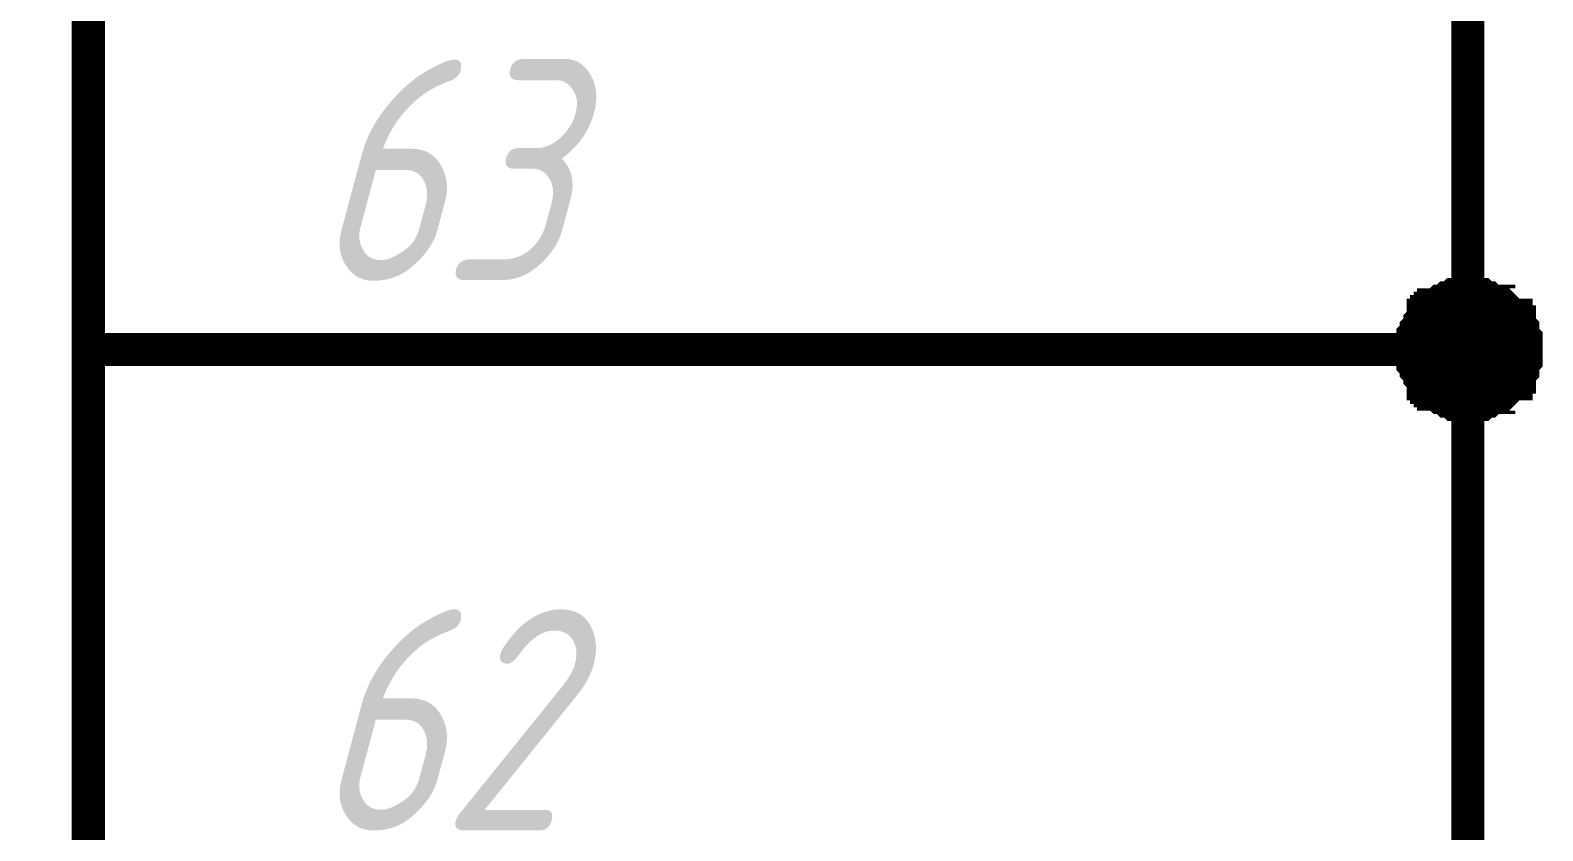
# Paper-space layout 'Layout1' of a CAD drawing. Extents: x -1 to 840, y -1 to 593.
# Drawn here: x 642.69 to 656.38, y 461.64 to 468.88 of the extents above; entities that cross this region are included whole.
import ezdxf

# ---------------------------------------------------------------- set-up
doc = ezdxf.new("R2010")
doc.units = 0
doc.header["$MEASUREMENT"] = 0
doc.layers.add('Sheet', color=255, linetype='CONTINUOUS')
doc.styles.add('GOST type A0', font='', dxfattribs={"oblique": 15, "height": 3.5})
doc.styles.get('GOST type A0').set_extended_font_data('GOST type A')

psp = doc.layouts.get("Layout1")

# ---------------------------------------------------------------- linework, layer by layer
at = {"layer": 'Sheet', "color": 7, "const_width": 0.3}
psp.add_lwpolyline([(585.728, 496.002), (643.213, 496.002), (643.213, 321.002), (585.728, 321.002), (585.728, 496.002)], close=True, dxfattribs=at)
at = {"layer": 'Sheet', "color": 7}
for points, const_width in [([(655.698, 465.992), (655.698, 470.994), (645.698, 470.994)], 0.3), ([(655.201, 465.992), (655.201, 466.023), (655.201, 466.054), (655.201, 466.054), (655.201, 466.085), (655.201, 466.116), (655.232, 466.147), (655.232, 466.178), (655.232, 466.178), (655.263, 466.209), (655.263, 466.24), (655.263, 466.24), (655.294, 466.271), (655.294, 466.302), (655.325, 466.302), (655.325, 466.333), (655.356, 466.333), (655.356, 466.365), (655.387, 466.365), (655.387, 466.396), (655.418, 466.396), (655.449, 466.427), (655.449, 466.427), (655.48, 466.427), (655.511, 466.458), (655.511, 466.458), (655.542, 466.458), (655.574, 466.489), (655.605, 466.489), (655.636, 466.489), (655.636, 466.489), (655.667, 466.489), (655.698, 466.489)], 0.3), ([(655.201, 465.992), (655.201, 466.023), (655.201, 466.054), (655.201, 466.054), (655.201, 466.085), (655.201, 466.116), (655.232, 466.147), (655.232, 466.178), (655.232, 466.178), (655.263, 466.209), (655.263, 466.24), (655.263, 466.24), (655.294, 466.271), (655.294, 466.302), (655.325, 466.302), (655.325, 466.333), (655.356, 466.333), (655.356, 466.365), (655.387, 466.365), (655.387, 466.396), (655.418, 466.396), (655.449, 466.427), (655.449, 466.427), (655.48, 466.427), (655.511, 466.458), (655.511, 466.458), (655.542, 466.458), (655.574, 466.489), (655.605, 466.489), (655.636, 466.489), (655.636, 466.489), (655.667, 466.489), (655.698, 466.489)], 0.3), ([(655.201, 465.992), (655.201, 466.023), (655.201, 466.054), (655.201, 466.054), (655.201, 466.085), (655.201, 466.116), (655.232, 466.147), (655.232, 466.178), (655.232, 466.178), (655.263, 466.209), (655.263, 466.24), (655.263, 466.24), (655.294, 466.271), (655.294, 466.302), (655.325, 466.302), (655.325, 466.333), (655.356, 466.333), (655.356, 466.365), (655.387, 466.365), (655.387, 466.396), (655.418, 466.396), (655.449, 466.427), (655.449, 466.427), (655.48, 466.427), (655.511, 466.458), (655.511, 466.458), (655.542, 466.458), (655.574, 466.489), (655.605, 466.489), (655.636, 466.489), (655.636, 466.489), (655.667, 466.489), (655.698, 466.489)], 0.3), ([(655.201, 465.992), (655.201, 466.023), (655.201, 466.054), (655.201, 466.054), (655.201, 466.085), (655.201, 466.116), (655.232, 466.147), (655.232, 466.178), (655.232, 466.178), (655.263, 466.209), (655.263, 466.24), (655.263, 466.24), (655.294, 466.271), (655.294, 466.302), (655.325, 466.302), (655.325, 466.333), (655.356, 466.333), (655.356, 466.365), (655.387, 466.365), (655.387, 466.396), (655.418, 466.396), (655.449, 466.427), (655.449, 466.427), (655.48, 466.427), (655.511, 466.458), (655.511, 466.458), (655.542, 466.458), (655.574, 466.489), (655.605, 466.489), (655.636, 466.489), (655.636, 466.489), (655.667, 466.489), (655.698, 466.489)], 0.3), ([(655.698, 466.489), (655.698, 466.489)], 0.3), ([(655.698, 466.489), (655.729, 466.489), (655.76, 466.489), (655.76, 466.489), (655.791, 466.489), (655.822, 466.489), (655.853, 466.458), (655.884, 466.458), (655.884, 466.458), (655.915, 466.427), (655.946, 466.427), (655.977, 466.427), (655.977, 466.396), (656.008, 466.396), (656.039, 466.365), (656.039, 466.365), (656.07, 466.333), (656.07, 466.333), (656.101, 466.302), (656.133, 466.302), (656.133, 466.271), (656.133, 466.24), (656.164, 466.24), (656.164, 466.209), (656.195, 466.178), (656.195, 466.178), (656.195, 466.147), (656.195, 466.116), (656.226, 466.085), (656.226, 466.054), (656.226, 466.054), (656.226, 466.023), (656.226, 465.992)], 0.3), ([(655.698, 466.489), (655.698, 466.489)], 0.3), ([(655.698, 466.489), (655.729, 466.489), (655.76, 466.489), (655.76, 466.489), (655.791, 466.489), (655.822, 466.489), (655.853, 466.458), (655.884, 466.458), (655.884, 466.458), (655.915, 466.427), (655.946, 466.427), (655.977, 466.427), (655.977, 466.396), (656.008, 466.396), (656.039, 466.365), (656.039, 466.365), (656.07, 466.333), (656.07, 466.333), (656.101, 466.302), (656.133, 466.302), (656.133, 466.271), (656.133, 466.24), (656.164, 466.24), (656.164, 466.209), (656.195, 466.178), (656.195, 466.178), (656.195, 466.147), (656.195, 466.116), (656.226, 466.085), (656.226, 466.054), (656.226, 466.054), (656.226, 466.023), (656.226, 465.992)], 0.3), ([(655.698, 466.489), (655.698, 466.489)], 0.3), ([(655.698, 466.489), (655.729, 466.489), (655.76, 466.489), (655.76, 466.489), (655.791, 466.489), (655.822, 466.489), (655.853, 466.458), (655.884, 466.458), (655.884, 466.458), (655.915, 466.427), (655.946, 466.427), (655.977, 466.427), (655.977, 466.396), (656.008, 466.396), (656.039, 466.365), (656.039, 466.365), (656.07, 466.333), (656.07, 466.333), (656.101, 466.302), (656.133, 466.302), (656.133, 466.271), (656.133, 466.24), (656.164, 466.24), (656.164, 466.209), (656.195, 466.178), (656.195, 466.178), (656.195, 466.147), (656.195, 466.116), (656.226, 466.085), (656.226, 466.054), (656.226, 466.054), (656.226, 466.023), (656.226, 465.992)], 0.3), ([(655.698, 466.489), (655.698, 466.489)], 0.3), ([(655.698, 466.489), (655.729, 466.489), (655.76, 466.489), (655.76, 466.489), (655.791, 466.489), (655.822, 466.489), (655.853, 466.458), (655.884, 466.458), (655.884, 466.458), (655.915, 466.427), (655.946, 466.427), (655.977, 466.427), (655.977, 466.396), (656.008, 466.396), (656.039, 466.365), (656.039, 466.365), (656.07, 466.333), (656.07, 466.333), (656.101, 466.302), (656.133, 466.302), (656.133, 466.271), (656.133, 466.24), (656.164, 466.24), (656.164, 466.209), (656.195, 466.178), (656.195, 466.178), (656.195, 466.147), (656.195, 466.116), (656.226, 466.085), (656.226, 466.054), (656.226, 466.054), (656.226, 466.023), (656.226, 465.992)], 0.3), ([(655.201, 465.992), (655.201, 466.023), (655.201, 466.054), (655.201, 466.054), (655.201, 466.085), (655.201, 466.116), (655.232, 466.147), (655.232, 466.178), (655.232, 466.178), (655.263, 466.209), (655.263, 466.24), (655.263, 466.24), (655.294, 466.271), (655.294, 466.302), (655.325, 466.302), (655.325, 466.333), (655.356, 466.333), (655.356, 466.365), (655.387, 466.365), (655.387, 466.396), (655.418, 466.396), (655.449, 466.427), (655.449, 466.427), (655.48, 466.427), (655.511, 466.458), (655.511, 466.458), (655.542, 466.458), (655.574, 466.489), (655.605, 466.489), (655.636, 466.489), (655.636, 466.489), (655.667, 466.489), (655.698, 466.489)], 0.0991), ([(655.201, 465.992), (655.201, 466.023), (655.201, 466.054), (655.201, 466.054), (655.201, 466.085), (655.201, 466.116), (655.232, 466.147), (655.232, 466.178), (655.232, 466.178), (655.263, 466.209), (655.263, 466.24), (655.263, 466.24), (655.294, 466.271), (655.294, 466.302), (655.325, 466.302), (655.325, 466.333), (655.356, 466.333), (655.356, 466.365), (655.387, 466.365), (655.387, 466.396), (655.418, 466.396), (655.449, 466.427), (655.449, 466.427), (655.48, 466.427), (655.511, 466.458), (655.511, 466.458), (655.542, 466.458), (655.574, 466.489), (655.605, 466.489), (655.636, 466.489), (655.636, 466.489), (655.667, 466.489), (655.698, 466.489)], 0.0991), ([(655.201, 465.992), (655.201, 466.023), (655.201, 466.054), (655.201, 466.054), (655.201, 466.085), (655.201, 466.116), (655.232, 466.147), (655.232, 466.178), (655.232, 466.178), (655.263, 466.209), (655.263, 466.24), (655.263, 466.24), (655.294, 466.271), (655.294, 466.302), (655.325, 466.302), (655.325, 466.333), (655.356, 466.333), (655.356, 466.365), (655.387, 466.365), (655.387, 466.396), (655.418, 466.396), (655.449, 466.427), (655.449, 466.427), (655.48, 466.427), (655.511, 466.458), (655.511, 466.458), (655.542, 466.458), (655.574, 466.489), (655.605, 466.489), (655.636, 466.489), (655.636, 466.489), (655.667, 466.489), (655.698, 466.489)], 0.0991), ([(655.201, 465.992), (655.201, 466.023), (655.201, 466.054), (655.201, 466.054), (655.201, 466.085), (655.201, 466.116), (655.232, 466.147), (655.232, 466.178), (655.232, 466.178), (655.263, 466.209), (655.263, 466.24), (655.263, 466.24), (655.294, 466.271), (655.294, 466.302), (655.325, 466.302), (655.325, 466.333), (655.356, 466.333), (655.356, 466.365), (655.387, 466.365), (655.387, 466.396), (655.418, 466.396), (655.449, 466.427), (655.449, 466.427), (655.48, 466.427), (655.511, 466.458), (655.511, 466.458), (655.542, 466.458), (655.574, 466.489), (655.605, 466.489), (655.636, 466.489), (655.636, 466.489), (655.667, 466.489), (655.698, 466.489)], 0.0991), ([(655.698, 466.489), (655.698, 466.489)], 0.0991), ([(655.698, 466.489), (655.729, 466.489), (655.76, 466.489), (655.76, 466.489), (655.791, 466.489), (655.822, 466.489), (655.853, 466.458), (655.884, 466.458), (655.884, 466.458), (655.915, 466.427), (655.946, 466.427), (655.977, 466.427), (655.977, 466.396), (656.008, 466.396), (656.039, 466.365), (656.039, 466.365), (656.07, 466.333), (656.07, 466.333), (656.101, 466.302), (656.133, 466.302), (656.133, 466.271), (656.133, 466.24), (656.164, 466.24), (656.164, 466.209), (656.195, 466.178), (656.195, 466.178), (656.195, 466.147), (656.195, 466.116), (656.226, 466.085), (656.226, 466.054), (656.226, 466.054), (656.226, 466.023), (656.226, 465.992)], 0.0991), ([(655.698, 466.489), (655.698, 466.489)], 0.0991), ([(655.698, 466.489), (655.729, 466.489), (655.76, 466.489), (655.76, 466.489), (655.791, 466.489), (655.822, 466.489), (655.853, 466.458), (655.884, 466.458), (655.884, 466.458), (655.915, 466.427), (655.946, 466.427), (655.977, 466.427), (655.977, 466.396), (656.008, 466.396), (656.039, 466.365), (656.039, 466.365), (656.07, 466.333), (656.07, 466.333), (656.101, 466.302), (656.133, 466.302), (656.133, 466.271), (656.133, 466.24), (656.164, 466.24), (656.164, 466.209), (656.195, 466.178), (656.195, 466.178), (656.195, 466.147), (656.195, 466.116), (656.226, 466.085), (656.226, 466.054), (656.226, 466.054), (656.226, 466.023), (656.226, 465.992)], 0.0991), ([(655.698, 466.489), (655.698, 466.489)], 0.0991), ([(655.698, 466.489), (655.729, 466.489), (655.76, 466.489), (655.76, 466.489), (655.791, 466.489), (655.822, 466.489), (655.853, 466.458), (655.884, 466.458), (655.884, 466.458), (655.915, 466.427), (655.946, 466.427), (655.977, 466.427), (655.977, 466.396), (656.008, 466.396), (656.039, 466.365), (656.039, 466.365), (656.07, 466.333), (656.07, 466.333), (656.101, 466.302), (656.133, 466.302), (656.133, 466.271), (656.133, 466.24), (656.164, 466.24), (656.164, 466.209), (656.195, 466.178), (656.195, 466.178), (656.195, 466.147), (656.195, 466.116), (656.226, 466.085), (656.226, 466.054), (656.226, 466.054), (656.226, 466.023), (656.226, 465.992)], 0.0991), ([(655.698, 466.489), (655.698, 466.489)], 0.0991), ([(655.698, 466.489), (655.729, 466.489), (655.76, 466.489), (655.76, 466.489), (655.791, 466.489), (655.822, 466.489), (655.853, 466.458), (655.884, 466.458), (655.884, 466.458), (655.915, 466.427), (655.946, 466.427), (655.977, 466.427), (655.977, 466.396), (656.008, 466.396), (656.039, 466.365), (656.039, 466.365), (656.07, 466.333), (656.07, 466.333), (656.101, 466.302), (656.133, 466.302), (656.133, 466.271), (656.133, 466.24), (656.164, 466.24), (656.164, 466.209), (656.195, 466.178), (656.195, 466.178), (656.195, 466.147), (656.195, 466.116), (656.226, 466.085), (656.226, 466.054), (656.226, 466.054), (656.226, 466.023), (656.226, 465.992)], 0.0991), ([(643.213, 465.992), (645.698, 465.992)], 0.3), ([(645.698, 460.99), (655.698, 460.99), (655.698, 465.992), (645.698, 465.992)], 0.3), ([(655.698, 465.495), (655.667, 465.495), (655.636, 465.495), (655.636, 465.495), (655.605, 465.495), (655.574, 465.495), (655.542, 465.526), (655.511, 465.526), (655.511, 465.526), (655.48, 465.557), (655.449, 465.557), (655.449, 465.557), (655.418, 465.588), (655.387, 465.588), (655.387, 465.619), (655.356, 465.619), (655.356, 465.65), (655.325, 465.65), (655.325, 465.681), (655.294, 465.681), (655.294, 465.712), (655.263, 465.743), (655.263, 465.743), (655.263, 465.774), (655.232, 465.805), (655.232, 465.805), (655.232, 465.836), (655.201, 465.867), (655.201, 465.899), (655.201, 465.93), (655.201, 465.93), (655.201, 465.961), (655.201, 465.992)], 0.3), ([(655.201, 465.992), (655.201, 465.992)], 0.3), ([(655.698, 465.495), (655.667, 465.495), (655.636, 465.495), (655.636, 465.495), (655.605, 465.495), (655.574, 465.495), (655.542, 465.526), (655.511, 465.526), (655.511, 465.526), (655.48, 465.557), (655.449, 465.557), (655.449, 465.557), (655.418, 465.588), (655.387, 465.588), (655.387, 465.619), (655.356, 465.619), (655.356, 465.65), (655.325, 465.65), (655.325, 465.681), (655.294, 465.681), (655.294, 465.712), (655.263, 465.743), (655.263, 465.743), (655.263, 465.774), (655.232, 465.805), (655.232, 465.805), (655.232, 465.836), (655.201, 465.867), (655.201, 465.899), (655.201, 465.93), (655.201, 465.93), (655.201, 465.961), (655.201, 465.992)], 0.3), ([(655.201, 465.992), (655.201, 465.992)], 0.3), ([(655.698, 465.495), (655.667, 465.495), (655.636, 465.495), (655.636, 465.495), (655.605, 465.495), (655.574, 465.495), (655.542, 465.526), (655.511, 465.526), (655.511, 465.526), (655.48, 465.557), (655.449, 465.557), (655.449, 465.557), (655.418, 465.588), (655.387, 465.588), (655.387, 465.619), (655.356, 465.619), (655.356, 465.65), (655.325, 465.65), (655.325, 465.681), (655.294, 465.681), (655.294, 465.712), (655.263, 465.743), (655.263, 465.743), (655.263, 465.774), (655.232, 465.805), (655.232, 465.805), (655.232, 465.836), (655.201, 465.867), (655.201, 465.899), (655.201, 465.93), (655.201, 465.93), (655.201, 465.961), (655.201, 465.992)], 0.3), ([(655.201, 465.992), (655.201, 465.992)], 0.3), ([(655.698, 465.495), (655.667, 465.495), (655.636, 465.495), (655.636, 465.495), (655.605, 465.495), (655.574, 465.495), (655.542, 465.526), (655.511, 465.526), (655.511, 465.526), (655.48, 465.557), (655.449, 465.557), (655.449, 465.557), (655.418, 465.588), (655.387, 465.588), (655.387, 465.619), (655.356, 465.619), (655.356, 465.65), (655.325, 465.65), (655.325, 465.681), (655.294, 465.681), (655.294, 465.712), (655.263, 465.743), (655.263, 465.743), (655.263, 465.774), (655.232, 465.805), (655.232, 465.805), (655.232, 465.836), (655.201, 465.867), (655.201, 465.899), (655.201, 465.93), (655.201, 465.93), (655.201, 465.961), (655.201, 465.992)], 0.3), ([(655.201, 465.992), (655.201, 465.992)], 0.3), ([(656.226, 465.992), (656.226, 465.961), (656.226, 465.93), (656.226, 465.93), (656.226, 465.899), (656.195, 465.867), (656.195, 465.836), (656.195, 465.805), (656.195, 465.805), (656.164, 465.774), (656.164, 465.743), (656.133, 465.743), (656.133, 465.712), (656.133, 465.681), (656.101, 465.681), (656.07, 465.65), (656.07, 465.65), (656.039, 465.619), (656.039, 465.619), (656.008, 465.588), (655.977, 465.588), (655.977, 465.557), (655.946, 465.557), (655.915, 465.557), (655.884, 465.526), (655.884, 465.526), (655.853, 465.526), (655.822, 465.495), (655.791, 465.495), (655.76, 465.495), (655.76, 465.495), (655.729, 465.495), (655.698, 465.495)], 0.3), ([(656.226, 465.992), (656.226, 465.961), (656.226, 465.93), (656.226, 465.93), (656.226, 465.899), (656.195, 465.867), (656.195, 465.836), (656.195, 465.805), (656.195, 465.805), (656.164, 465.774), (656.164, 465.743), (656.133, 465.743), (656.133, 465.712), (656.133, 465.681), (656.101, 465.681), (656.07, 465.65), (656.07, 465.65), (656.039, 465.619), (656.039, 465.619), (656.008, 465.588), (655.977, 465.588), (655.977, 465.557), (655.946, 465.557), (655.915, 465.557), (655.884, 465.526), (655.884, 465.526), (655.853, 465.526), (655.822, 465.495), (655.791, 465.495), (655.76, 465.495), (655.76, 465.495), (655.729, 465.495), (655.698, 465.495)], 0.3), ([(656.226, 465.992), (656.226, 465.961), (656.226, 465.93), (656.226, 465.93), (656.226, 465.899), (656.195, 465.867), (656.195, 465.836), (656.195, 465.805), (656.195, 465.805), (656.164, 465.774), (656.164, 465.743), (656.133, 465.743), (656.133, 465.712), (656.133, 465.681), (656.101, 465.681), (656.07, 465.65), (656.07, 465.65), (656.039, 465.619), (656.039, 465.619), (656.008, 465.588), (655.977, 465.588), (655.977, 465.557), (655.946, 465.557), (655.915, 465.557), (655.884, 465.526), (655.884, 465.526), (655.853, 465.526), (655.822, 465.495), (655.791, 465.495), (655.76, 465.495), (655.76, 465.495), (655.729, 465.495), (655.698, 465.495)], 0.3), ([(656.226, 465.992), (656.226, 465.961), (656.226, 465.93), (656.226, 465.93), (656.226, 465.899), (656.195, 465.867), (656.195, 465.836), (656.195, 465.805), (656.195, 465.805), (656.164, 465.774), (656.164, 465.743), (656.133, 465.743), (656.133, 465.712), (656.133, 465.681), (656.101, 465.681), (656.07, 465.65), (656.07, 465.65), (656.039, 465.619), (656.039, 465.619), (656.008, 465.588), (655.977, 465.588), (655.977, 465.557), (655.946, 465.557), (655.915, 465.557), (655.884, 465.526), (655.884, 465.526), (655.853, 465.526), (655.822, 465.495), (655.791, 465.495), (655.76, 465.495), (655.76, 465.495), (655.729, 465.495), (655.698, 465.495)], 0.3), ([(656.226, 465.992), (656.226, 465.992), (656.226, 465.992), (656.226, 465.992), (656.226, 465.992), (656.226, 465.992), (656.226, 465.992), (656.226, 465.992), (656.226, 465.992), (656.226, 465.992), (656.226, 465.992), (656.226, 465.992), (656.226, 465.992), (656.226, 465.992), (656.226, 465.992), (656.226, 465.992), (656.226, 465.992), (656.226, 465.992), (656.226, 465.992), (656.226, 465.992), (656.226, 465.992), (656.226, 465.992), (656.226, 465.992), (656.226, 465.992), (656.226, 465.992), (656.226, 465.992), (656.226, 465.992), (656.226, 465.992), (656.226, 465.992), (656.226, 465.992), (656.226, 465.992), (656.226, 465.992), (656.226, 465.992)], 0.3), ([(656.226, 465.992), (656.226, 465.992)], 0.3), ([(656.226, 465.992), (656.226, 465.992), (656.226, 465.992), (656.226, 465.992), (656.226, 465.992), (656.226, 465.992), (656.226, 465.992), (656.226, 465.992), (656.226, 465.992), (656.226, 465.992), (656.226, 465.992), (656.226, 465.992), (656.226, 465.992), (656.226, 465.992), (656.226, 465.992), (656.226, 465.992), (656.226, 465.992), (656.226, 465.992), (656.226, 465.992), (656.226, 465.992), (656.226, 465.992), (656.226, 465.992), (656.226, 465.992), (656.226, 465.992), (656.226, 465.992), (656.226, 465.992), (656.226, 465.992), (656.226, 465.992), (656.226, 465.992), (656.226, 465.992), (656.226, 465.992), (656.226, 465.992), (656.226, 465.992)], 0.3), ([(656.226, 465.992), (656.226, 465.992)], 0.3), ([(656.226, 465.992), (656.226, 465.992), (656.226, 465.992), (656.226, 465.992), (656.226, 465.992), (656.226, 465.992), (656.226, 465.992), (656.226, 465.992), (656.226, 465.992), (656.226, 465.992), (656.226, 465.992), (656.226, 465.992), (656.226, 465.992), (656.226, 465.992), (656.226, 465.992), (656.226, 465.992), (656.226, 465.992), (656.226, 465.992), (656.226, 465.992), (656.226, 465.992), (656.226, 465.992), (656.226, 465.992), (656.226, 465.992), (656.226, 465.992), (656.226, 465.992), (656.226, 465.992), (656.226, 465.992), (656.226, 465.992), (656.226, 465.992), (656.226, 465.992), (656.226, 465.992), (656.226, 465.992), (656.226, 465.992)], 0.3), ([(656.226, 465.992), (656.226, 465.992)], 0.3), ([(656.226, 465.992), (656.226, 465.992), (656.226, 465.992), (656.226, 465.992), (656.226, 465.992), (656.226, 465.992), (656.226, 465.992), (656.226, 465.992), (656.226, 465.992), (656.226, 465.992), (656.226, 465.992), (656.226, 465.992), (656.226, 465.992), (656.226, 465.992), (656.226, 465.992), (656.226, 465.992), (656.226, 465.992), (656.226, 465.992), (656.226, 465.992), (656.226, 465.992), (656.226, 465.992), (656.226, 465.992), (656.226, 465.992), (656.226, 465.992), (656.226, 465.992), (656.226, 465.992), (656.226, 465.992), (656.226, 465.992), (656.226, 465.992), (656.226, 465.992), (656.226, 465.992), (656.226, 465.992), (656.226, 465.992)], 0.3), ([(656.226, 465.992), (656.226, 465.992)], 0.3), ([(655.698, 465.495), (655.667, 465.495), (655.636, 465.495), (655.636, 465.495), (655.605, 465.495), (655.574, 465.495), (655.542, 465.526), (655.511, 465.526), (655.511, 465.526), (655.48, 465.557), (655.449, 465.557), (655.449, 465.557), (655.418, 465.588), (655.387, 465.588), (655.387, 465.619), (655.356, 465.619), (655.356, 465.65), (655.325, 465.65), (655.325, 465.681), (655.294, 465.681), (655.294, 465.712), (655.263, 465.743), (655.263, 465.743), (655.263, 465.774), (655.232, 465.805), (655.232, 465.805), (655.232, 465.836), (655.201, 465.867), (655.201, 465.899), (655.201, 465.93), (655.201, 465.93), (655.201, 465.961), (655.201, 465.992)], 0.0991), ([(655.201, 465.992), (655.201, 465.992)], 0.0991), ([(655.698, 465.495), (655.667, 465.495), (655.636, 465.495), (655.636, 465.495), (655.605, 465.495), (655.574, 465.495), (655.542, 465.526), (655.511, 465.526), (655.511, 465.526), (655.48, 465.557), (655.449, 465.557), (655.449, 465.557), (655.418, 465.588), (655.387, 465.588), (655.387, 465.619), (655.356, 465.619), (655.356, 465.65), (655.325, 465.65), (655.325, 465.681), (655.294, 465.681), (655.294, 465.712), (655.263, 465.743), (655.263, 465.743), (655.263, 465.774), (655.232, 465.805), (655.232, 465.805), (655.232, 465.836), (655.201, 465.867), (655.201, 465.899), (655.201, 465.93), (655.201, 465.93), (655.201, 465.961), (655.201, 465.992)], 0.0991), ([(655.201, 465.992), (655.201, 465.992)], 0.0991), ([(655.698, 465.495), (655.667, 465.495), (655.636, 465.495), (655.636, 465.495), (655.605, 465.495), (655.574, 465.495), (655.542, 465.526), (655.511, 465.526), (655.511, 465.526), (655.48, 465.557), (655.449, 465.557), (655.449, 465.557), (655.418, 465.588), (655.387, 465.588), (655.387, 465.619), (655.356, 465.619), (655.356, 465.65), (655.325, 465.65), (655.325, 465.681), (655.294, 465.681), (655.294, 465.712), (655.263, 465.743), (655.263, 465.743), (655.263, 465.774), (655.232, 465.805), (655.232, 465.805), (655.232, 465.836), (655.201, 465.867), (655.201, 465.899), (655.201, 465.93), (655.201, 465.93), (655.201, 465.961), (655.201, 465.992)], 0.0991), ([(655.201, 465.992), (655.201, 465.992)], 0.0991), ([(655.698, 465.495), (655.667, 465.495), (655.636, 465.495), (655.636, 465.495), (655.605, 465.495), (655.574, 465.495), (655.542, 465.526), (655.511, 465.526), (655.511, 465.526), (655.48, 465.557), (655.449, 465.557), (655.449, 465.557), (655.418, 465.588), (655.387, 465.588), (655.387, 465.619), (655.356, 465.619), (655.356, 465.65), (655.325, 465.65), (655.325, 465.681), (655.294, 465.681), (655.294, 465.712), (655.263, 465.743), (655.263, 465.743), (655.263, 465.774), (655.232, 465.805), (655.232, 465.805), (655.232, 465.836), (655.201, 465.867), (655.201, 465.899), (655.201, 465.93), (655.201, 465.93), (655.201, 465.961), (655.201, 465.992)], 0.0991), ([(655.201, 465.992), (655.201, 465.992)], 0.0991), ([(656.226, 465.992), (656.226, 465.961), (656.226, 465.93), (656.226, 465.93), (656.226, 465.899), (656.195, 465.867), (656.195, 465.836), (656.195, 465.805), (656.195, 465.805), (656.164, 465.774), (656.164, 465.743), (656.133, 465.743), (656.133, 465.712), (656.133, 465.681), (656.101, 465.681), (656.07, 465.65), (656.07, 465.65), (656.039, 465.619), (656.039, 465.619), (656.008, 465.588), (655.977, 465.588), (655.977, 465.557), (655.946, 465.557), (655.915, 465.557), (655.884, 465.526), (655.884, 465.526), (655.853, 465.526), (655.822, 465.495), (655.791, 465.495), (655.76, 465.495), (655.76, 465.495), (655.729, 465.495), (655.698, 465.495)], 0.0991), ([(656.226, 465.992), (656.226, 465.961), (656.226, 465.93), (656.226, 465.93), (656.226, 465.899), (656.195, 465.867), (656.195, 465.836), (656.195, 465.805), (656.195, 465.805), (656.164, 465.774), (656.164, 465.743), (656.133, 465.743), (656.133, 465.712), (656.133, 465.681), (656.101, 465.681), (656.07, 465.65), (656.07, 465.65), (656.039, 465.619), (656.039, 465.619), (656.008, 465.588), (655.977, 465.588), (655.977, 465.557), (655.946, 465.557), (655.915, 465.557), (655.884, 465.526), (655.884, 465.526), (655.853, 465.526), (655.822, 465.495), (655.791, 465.495), (655.76, 465.495), (655.76, 465.495), (655.729, 465.495), (655.698, 465.495)], 0.0991), ([(656.226, 465.992), (656.226, 465.961), (656.226, 465.93), (656.226, 465.93), (656.226, 465.899), (656.195, 465.867), (656.195, 465.836), (656.195, 465.805), (656.195, 465.805), (656.164, 465.774), (656.164, 465.743), (656.133, 465.743), (656.133, 465.712), (656.133, 465.681), (656.101, 465.681), (656.07, 465.65), (656.07, 465.65), (656.039, 465.619), (656.039, 465.619), (656.008, 465.588), (655.977, 465.588), (655.977, 465.557), (655.946, 465.557), (655.915, 465.557), (655.884, 465.526), (655.884, 465.526), (655.853, 465.526), (655.822, 465.495), (655.791, 465.495), (655.76, 465.495), (655.76, 465.495), (655.729, 465.495), (655.698, 465.495)], 0.0991), ([(656.226, 465.992), (656.226, 465.961), (656.226, 465.93), (656.226, 465.93), (656.226, 465.899), (656.195, 465.867), (656.195, 465.836), (656.195, 465.805), (656.195, 465.805), (656.164, 465.774), (656.164, 465.743), (656.133, 465.743), (656.133, 465.712), (656.133, 465.681), (656.101, 465.681), (656.07, 465.65), (656.07, 465.65), (656.039, 465.619), (656.039, 465.619), (656.008, 465.588), (655.977, 465.588), (655.977, 465.557), (655.946, 465.557), (655.915, 465.557), (655.884, 465.526), (655.884, 465.526), (655.853, 465.526), (655.822, 465.495), (655.791, 465.495), (655.76, 465.495), (655.76, 465.495), (655.729, 465.495), (655.698, 465.495)], 0.0991), ([(656.226, 465.992), (656.226, 465.992), (656.226, 465.992), (656.226, 465.992), (656.226, 465.992), (656.226, 465.992), (656.226, 465.992), (656.226, 465.992), (656.226, 465.992), (656.226, 465.992), (656.226, 465.992), (656.226, 465.992), (656.226, 465.992), (656.226, 465.992), (656.226, 465.992), (656.226, 465.992), (656.226, 465.992), (656.226, 465.992), (656.226, 465.992), (656.226, 465.992), (656.226, 465.992), (656.226, 465.992), (656.226, 465.992), (656.226, 465.992), (656.226, 465.992), (656.226, 465.992), (656.226, 465.992), (656.226, 465.992), (656.226, 465.992), (656.226, 465.992), (656.226, 465.992), (656.226, 465.992), (656.226, 465.992)], 0.0991), ([(656.226, 465.992), (656.226, 465.992)], 0.0991), ([(656.226, 465.992), (656.226, 465.992), (656.226, 465.992), (656.226, 465.992), (656.226, 465.992), (656.226, 465.992), (656.226, 465.992), (656.226, 465.992), (656.226, 465.992), (656.226, 465.992), (656.226, 465.992), (656.226, 465.992), (656.226, 465.992), (656.226, 465.992), (656.226, 465.992), (656.226, 465.992), (656.226, 465.992), (656.226, 465.992), (656.226, 465.992), (656.226, 465.992), (656.226, 465.992), (656.226, 465.992), (656.226, 465.992), (656.226, 465.992), (656.226, 465.992), (656.226, 465.992), (656.226, 465.992), (656.226, 465.992), (656.226, 465.992), (656.226, 465.992), (656.226, 465.992), (656.226, 465.992), (656.226, 465.992)], 0.0991), ([(656.226, 465.992), (656.226, 465.992)], 0.0991), ([(656.226, 465.992), (656.226, 465.992), (656.226, 465.992), (656.226, 465.992), (656.226, 465.992), (656.226, 465.992), (656.226, 465.992), (656.226, 465.992), (656.226, 465.992), (656.226, 465.992), (656.226, 465.992), (656.226, 465.992), (656.226, 465.992), (656.226, 465.992), (656.226, 465.992), (656.226, 465.992), (656.226, 465.992), (656.226, 465.992), (656.226, 465.992), (656.226, 465.992), (656.226, 465.992), (656.226, 465.992), (656.226, 465.992), (656.226, 465.992), (656.226, 465.992), (656.226, 465.992), (656.226, 465.992), (656.226, 465.992), (656.226, 465.992), (656.226, 465.992), (656.226, 465.992), (656.226, 465.992), (656.226, 465.992)], 0.0991), ([(656.226, 465.992), (656.226, 465.992)], 0.0991), ([(656.226, 465.992), (656.226, 465.992), (656.226, 465.992), (656.226, 465.992), (656.226, 465.992), (656.226, 465.992), (656.226, 465.992), (656.226, 465.992), (656.226, 465.992), (656.226, 465.992), (656.226, 465.992), (656.226, 465.992), (656.226, 465.992), (656.226, 465.992), (656.226, 465.992), (656.226, 465.992), (656.226, 465.992), (656.226, 465.992), (656.226, 465.992), (656.226, 465.992), (656.226, 465.992), (656.226, 465.992), (656.226, 465.992), (656.226, 465.992), (656.226, 465.992), (656.226, 465.992), (656.226, 465.992), (656.226, 465.992), (656.226, 465.992), (656.226, 465.992), (656.226, 465.992), (656.226, 465.992), (656.226, 465.992)], 0.0991), ([(656.226, 465.992), (656.226, 465.992)], 0.0991)]:
    psp.add_lwpolyline(points, dxfattribs=dict(at, const_width=const_width))
at = {"layer": 'Sheet', "color": 7, "const_width": 0.508}
psp.add_lwpolyline([(655.517, 466.003, 1), (656.025, 466.003, 1)], format="xyb", close=True, dxfattribs=at)

# ---------------------------------------------------------------- texts
at = {"layer": 'Sheet', "color": 7, "style": 'GOST type A0', "oblique": 15}
for s, p in [('63', (645.232, 466.613)), ('62', (645.232, 461.642))]:
    psp.add_text(s, height=2, dxfattribs=at).set_placement(p)

doc.saveas('drawing.dxf')
